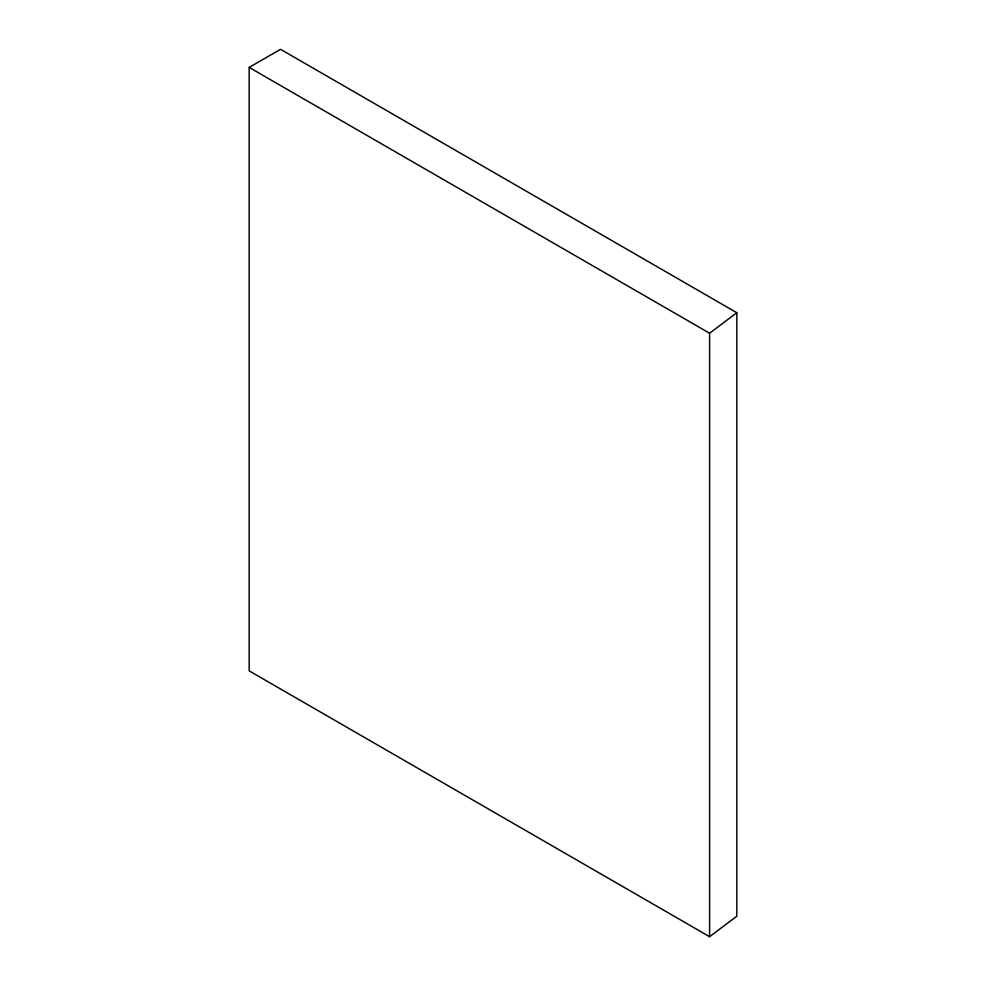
<?xml version="1.0" encoding="UTF-8"?>
<svg xmlns="http://www.w3.org/2000/svg" width="986" height="986" viewBox="0 0 986 986"><rect width="100%" height="100%" fill="white"/><g stroke="black" fill="none" stroke-linecap="round" stroke-linejoin="round"><path stroke-width="1.48" d="M709.6 936.7L709.6 333.231L736.825 312.735L280.529 49.3L249.175 67.405L249.175 670.874L709.6 936.7L736.825 916.216L736.825 312.735M249.175 67.405L709.6 333.231"/></g></svg>
